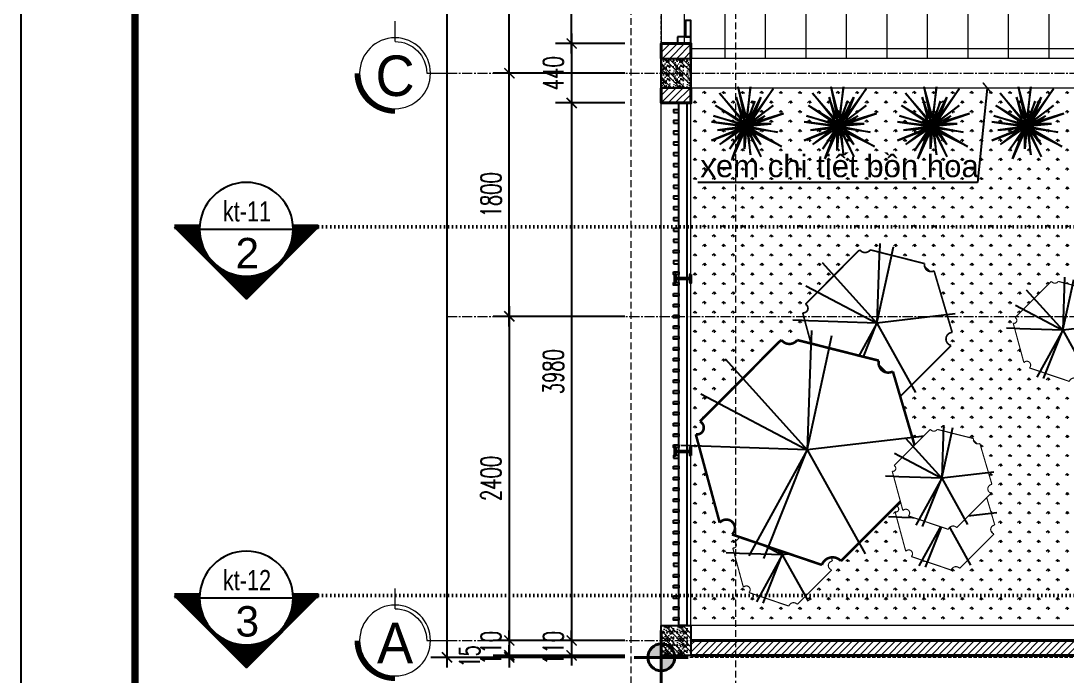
# Model space of a CAD drawing. Header units: millimetres. Extents: x -229618 to 2906, y -178063 to 96806.
# Drawn here: x -217616 to -209867, y -36808 to -31957 of the extents above; entities that cross this region are included whole.
import ezdxf
from ezdxf.enums import TextEntityAlignment as Align

# ---------------------------------------------------------------- set-up
doc = ezdxf.new("R2010")
doc.units = ezdxf.units.MM
doc.header["$LTSCALE"] = 200
doc.header["$MEASUREMENT"] = 0
doc.set_wipeout_variables(frame=1)
doc.header["$PDMODE"] = 3
doc.header["$PDSIZE"] = 50
for name, pattern in [('ACAD_ISO07W100', [3, 0, -3]), ('CENTER2', [1.125, 0.75, -0.125, 0.125, -0.125]), ('DASHED2', [0.375, 0.25, -0.125]), ('HIDDEN2', [0.1875, 0.125, -0.0625])]:
    doc.linetypes.add(name, pattern=pattern)
doc.layers.get('0').update_dxf_attribs({"color": 95, "linetype": 'CONTINUOUS'})
doc.layers.get('DEFPOINTS').update_dxf_attribs({"linetype": 'CONTINUOUS'})
for name, color, linetype, lineweight in [('cat', 1, 'CONTINUOUS', 40), ('hatch', 250, 'CONTINUOUS', 5), ('KH cat', 2, 'HIDDEN2', 50), ('khuat', 8, 'DASHED2', 15), ('thay', 7, 'CONTINUOUS', 18), ('tim', 18, 'CENTER2', 9)]:
    doc.layers.add(name, color=color, linetype=linetype, lineweight=lineweight)
for name, color, linetype in [('Cayxanh', 99, 'CONTINUOUS'), ('COT', 2, 'CONTINUOUS'), ('CUA', 145, 'CONTINUOUS'), ('DIM', 251, 'CONTINUOUS'), ('KHUNGTEN', 7, 'CONTINUOUS'), ('MANH', 9, 'CONTINUOUS'), ('NETTHAY', 252, 'CONTINUOUS'), ('NOITHAT', 99, 'CONTINUOUS'), ('TEXT', 33, 'CONTINUOUS')]:
    doc.layers.add(name, color=color, linetype=linetype)
doc.layers.add('in', color=203, linetype='CONTINUOUS', lineweight=5, plot=False)
doc.styles.add('Aria H iso', font='Vharial_0.ttf')
doc.styles.add('Arial iso', font='vnarial_0.ttf')
doc.styles.add('CHU HOA Day', font='Vharial_0.ttf')
doc.styles.add('CHUC HOA MANH', font='chhbg.shx', dxfattribs={"width": 0.8, "height": 250})
doc.styles.add('dam', font='Vhavanb_0.ttf', dxfattribs={"width": 0.9, "height": 450})
doc.styles.add('Scale', font='vnsimli.shx', dxfattribs={"width": 0.65, "bigfont": 'bigfont.shx'})
doc.dimstyles.new('Scale', dxfattribs={"dimscale": 75, "dimtxt": 2, "dimasz": 1, "dimexe": 1.6, "dimexo": 0, "dimgap": 0.8, "dimtad": 1, "dimdec": 0, "dimzin": 0, "dimdsep": 46, "dimtxsty": 'Scale', "dimblk": 'ARCHTICK', "dimcen": 0.1, "dimdle": 1, "dimclrd": 256, "dimclre": 256, "dimclrt": 3, "dimadec": 0, "dimazin": 0, "dimtfac": 1, "dimtdec": 0, "dimtix": 1, "dimtmove": 2, "dimatfit": 3, "dimldrblk": 'ARCHTICK', "dimfxl": 0, "dimtolj": 1, "dimtzin": 0, "dimarcsym": 0})

# ---------------------------------------------------------------- blocks, each defined once
blk = doc.blocks.new('KhungA3')
at = {"layer": 'DEFPOINTS', "color": 8}
blk.add_lwpolyline([(-3.74, 3.81), (416.31, 3.81), (416.31, 300.81), (-3.74, 300.81)], close=True, dxfattribs=at)
at = {"layer": 'KHUNGTEN', "color": 4, "const_width": 0.724}
blk.add_lwpolyline([(7.54, 8.99), (411.13, 8.99), (411.13, 295.64), (7.54, 295.64)], close=True, dxfattribs=at)
blk = doc.blocks.new('cay2')
blk.add_wipeout([(-783, 2606), (-670, 2541), (-564, 2533), (-470, 2560), (-411, 2604), (-366, 2656), (-346, 2707), (1721, 2007), (1706, 1886), (1709, 1783), (1763, 1696), (1841, 1650), (1960, 1649), (2033, 1688), (2058, 1715), (2621, -363), (2527, -374), (2478, -408), (2441, -470), (2435, -543), (2455, -601), (2521, -666), (633, -2556), (527, -2513), (420, -2486), (328, -2506), (236, -2579), (-1684, -2094), (-1684, -1991), (-1767, -1861), (-1838, -1838), (-2014, -1840), (-2653, 330), (-2535, 371), (-2436, 544), (-2458, 664), (-2615, 791), (-792, 2615)]).dxf.layer = 'NOITHAT'
at = {"color": 0}
for p, q in [((1019, 2557), (0, 0)), ((0, 0), (1372, 2490)), ((0, 0), (-1361, 2446)), ((-2756, -321), (0, 0)), ((0, 0), (-580, -2689)), ((-97, -2800), (0, 0)), ((0, 0), (2971, -100)), ((2506, -1317), (0, 0)), ((1930, -2136), (0, 0)), ((-1666, -2009), (-1838, -1838))]:
    blk.add_line(p, q, dxfattribs=at)
at = {"color": 0, "const_width": 60.3}
blk.add_lwpolyline([(662, -2533), (2524, -663, -0.87835), (2621, -363), (2058, 1715, -1.08251), (1768, 1992), (-346, 2707, -0.572261), (-792, 2615), (-2615, 791, -0.858996), (-2653, 330), (-2014, -1840, -0.641787), (-1684, -2094), (236, -2579, -0.502365), (604, -2579)], format="xyb", close=True, dxfattribs=at)
blk = doc.blocks.new('_ArchTick')
at = {"color": 0, "linetype": 'ByBlock', "const_width": 0.15}
blk.add_lwpolyline([(-0.5, -0.5), (0.5, 0.5)], dxfattribs=at)
blk = doc.blocks.new('*D74')
at = {"layer": 'DEFPOINTS', "color": 0, "linetype": 'Continuous'}
for p in [(-213142.4, -34144.5), (-213998.4, -36544.5), (-213142.4, -36544.5)]:
    blk.add_point(p, dxfattribs=at)
at = {"layer": 'DIM', "linetype": 'Continuous', "lineweight": -2}
for p, q in [((-213998.4, -34069.5), (-213998.4, -36619.5)), ((-213142.4, -34144.5), (-214118.4, -34144.5)), ((-213142.4, -36544.5), (-214118.4, -36544.5))]:
    blk.add_line(p, q, dxfattribs=at)
at = {"layer": 'DIM', "linetype": 'Continuous', "lineweight": -2, "xscale": 75, "yscale": 75, "zscale": 75}
for p, rotation in [((-213998.4, -34144.5), 90), ((-213998.4, -36544.5), 270)]:
    blk.add_blockref('_ArchTick', p, dxfattribs=dict(at, rotation=rotation))
at = {"layer": 'DIM', "color": 3, "linetype": 'Continuous', "insert": (-214133.4, -35344.5), "char_height": 150, "attachment_point": 5, "rotation": 90, "style": 'Scale'}
blk.add_mtext('\\A1;2400', dxfattribs=at)
blk = doc.blocks.new('*D75')
at = {"layer": 'DEFPOINTS', "color": 0, "linetype": 'Continuous'}
for p in [(-213142.4, -36544.5), (-213998.4, -36654.5), (-213142.4, -36654.5)]:
    blk.add_point(p, dxfattribs=at)
at = {"layer": 'DIM', "linetype": 'Continuous', "lineweight": -2}
for p, q in [((-213998.4, -36544.5), (-213998.4, -36469.5)), ((-213142.4, -36544.5), (-214118.4, -36544.5)), ((-213998.4, -36544.5), (-213998.4, -36654.5)), ((-213142.4, -36654.5), (-214118.4, -36654.5)), ((-213998.4, -36654.5), (-213998.4, -36729.5))]:
    blk.add_line(p, q, dxfattribs=at)
at = {"layer": 'DIM', "linetype": 'Continuous', "lineweight": -2, "xscale": 75, "yscale": 75, "zscale": 75}
for p, rotation in [((-213998.4, -36544.5), 270), ((-213998.4, -36654.5), 90)]:
    blk.add_blockref('_ArchTick', p, dxfattribs=dict(at, rotation=rotation))
at = {"layer": 'DIM', "color": 3, "linetype": 'Continuous', "insert": (-214133.4, -36599.5), "char_height": 150, "attachment_point": 5, "rotation": 90, "style": 'Scale'}
blk.add_mtext('\\A1;110', dxfattribs=at)
blk = doc.blocks.new('*D76')
at = {"layer": 'DEFPOINTS', "color": 0, "linetype": 'Continuous'}
for p in [(-213998.4, -29944.5), (-213142.4, -29944.5), (-213142.4, -32344.5)]:
    blk.add_point(p, dxfattribs=at)
at = {"layer": 'DIM', "linetype": 'Continuous', "lineweight": -2}
for p, q in [((-213998.4, -32419.5), (-213998.4, -29869.5)), ((-213142.4, -29944.5), (-214118.4, -29944.5)), ((-213142.4, -32344.5), (-214118.4, -32344.5))]:
    blk.add_line(p, q, dxfattribs=at)
at = {"layer": 'DIM', "linetype": 'Continuous', "lineweight": -2, "xscale": 75, "yscale": 75, "zscale": 75}
for p, rotation in [((-213998.4, -29944.5), 90), ((-213998.4, -32344.5), 270)]:
    blk.add_blockref('_ArchTick', p, dxfattribs=dict(at, rotation=rotation))
at = {"layer": 'DIM', "color": 3, "linetype": 'Continuous', "insert": (-214133.4, -31144.5), "char_height": 150, "attachment_point": 5, "rotation": 90, "style": 'Scale'}
blk.add_mtext('\\A1;2400', dxfattribs=at)
blk = doc.blocks.new('*D80')
at = {"layer": 'DEFPOINTS', "color": 0, "linetype": 'Continuous'}
for p in [(-214460, -26669.5), (-213142.4, -26669.5), (-213142.4, -36669.5)]:
    blk.add_point(p, dxfattribs=at)
at = {"layer": 'DIM', "linetype": 'Continuous', "lineweight": -2}
for p, q in [((-214460, -36744.5), (-214460, -26594.5)), ((-213142.4, -26669.5), (-214580, -26669.5)), ((-213142.4, -36669.5), (-214580, -36669.5))]:
    blk.add_line(p, q, dxfattribs=at)
at = {"layer": 'DIM', "linetype": 'Continuous', "lineweight": -2, "xscale": 75, "yscale": 75, "zscale": 75}
for p, rotation in [((-214460, -26669.5), 90), ((-214460, -36669.5), 270)]:
    blk.add_blockref('_ArchTick', p, dxfattribs=dict(at, rotation=rotation))
at = {"layer": 'DIM', "color": 3, "linetype": 'Continuous', "insert": (-214595, -31669.5), "char_height": 150, "attachment_point": 5, "rotation": 90, "style": 'Scale'}
blk.add_mtext('\\A1;10000', dxfattribs=at)
blk = doc.blocks.new('tr')
at = {"layer": 'thay', "ltscale": 600}
for p, q in [((0, -200), (0, 0)), ((313, -513), (513, -513))]:
    blk.add_line(p, q, dxfattribs=at)
at = {"layer": 'thay', "ltscale": 600, "const_width": 50}
blk.add_lwpolyline([(-375, -513, 0.414214), (0, -888, 0.414214)], format="xyb", dxfattribs=at)
at = {"layer": 'thay', "ltscale": 600}
blk.add_circle((0, -513), 350, dxfattribs=at)
blk.add_arc((0, -513), 313, 0, 90, dxfattribs=at)
at = {"layer": 'TEXT', "linetype": 'Continuous', "style": 'Aria H iso'}
blk.add_attdef('A', text='', height=350, dxfattribs=at).set_placement((0, -671), align=Align.CENTER)
blk = doc.blocks.new('can')
at = {"layer": 'hatch'}
h = blk.add_hatch(dxfattribs=at)
h.set_pattern_fill('ANSI31', color=256, scale=77, style=0)
h.set_pattern_definition([(45, (-226987.2, -81426.4), (-6.80590277, 6.80590277), [])])
h.paths.add_polyline_path([(462, 0, -0.01239), (461, -23), (712, -23), (0, 689), (-712, -23), (-461, -23, -0.01239), (-462, 0, -1)])
at = {"layer": 'cat', "linetype": 'Continuous', "const_width": 49.9}
for points in [[(-461, -23), (-712, -23)], [(461, -23), (712, -23)]]:
    blk.add_lwpolyline(points, dxfattribs=at)
at = {"layer": 'MANH', "linetype": 'Continuous'}
for p in [(-712, -23), (712, -23)]:
    blk.add_line(p, (0, 689), dxfattribs=at)
at = {"layer": 'MANH'}
blk.add_line((-462, 0), (462, 0), dxfattribs=at)
blk.add_circle((0, 0), 462, dxfattribs=at)
at = {"layer": 'TEXT', "style": 'CHU HOA Day'}
blk.add_attdef('A', text='', height=300, dxfattribs=at).set_placement((9, 86), align=Align.CENTER)
at = {"layer": 'TEXT', "style": 'CHUC HOA MANH', "width": 0.65}
blk.add_attdef('KT-00', text='', height=230, dxfattribs=at).set_placement((6, -276), align=Align.CENTER)
blk = doc.blocks.new('*D82')
at = {"layer": 'DEFPOINTS', "color": 0, "linetype": 'Continuous'}
for p in [(-213142.4, -36654.5), (-213998.4, -36669.5), (-213142.4, -36669.5)]:
    blk.add_point(p, dxfattribs=at)
at = {"layer": 'DIM', "linetype": 'Continuous', "lineweight": -2}
for p, q in [((-213142.4, -36654.5), (-214118.4, -36654.5)), ((-213998.4, -36654.5), (-213998.4, -36579.5)), ((-213998.4, -36654.5), (-213998.4, -36669.5)), ((-213142.4, -36669.5), (-214118.4, -36669.5)), ((-213998.4, -36669.5), (-213998.4, -36744.5))]:
    blk.add_line(p, q, dxfattribs=at)
at = {"layer": 'DIM', "linetype": 'Continuous', "lineweight": -2, "xscale": 75, "yscale": 75, "zscale": 75}
for p, rotation in [((-213998.4, -36654.5), 270), ((-213998.4, -36669.5), 90)]:
    blk.add_blockref('_ArchTick', p, dxfattribs=dict(at, rotation=rotation))
at = {"layer": 'DIM', "color": 3, "linetype": 'Continuous', "insert": (-214291.3, -36662), "char_height": 150, "attachment_point": 5, "rotation": 90, "style": 'Scale'}
blk.add_mtext('\\A1;15', dxfattribs=at)
blk = doc.blocks.new('*D86')
at = {"layer": 'DEFPOINTS', "color": 0, "linetype": 'Continuous'}
for p in [(-213142.4, -32564.5), (-213536.8, -36544.5), (-213142.4, -36544.5)]:
    blk.add_point(p, dxfattribs=at)
at = {"layer": 'DIM', "linetype": 'Continuous', "lineweight": -2}
for p, q in [((-213536.8, -32489.5), (-213536.8, -36619.5)), ((-213142.4, -32564.5), (-213656.8, -32564.5)), ((-213142.4, -36544.5), (-213656.8, -36544.5))]:
    blk.add_line(p, q, dxfattribs=at)
at = {"layer": 'DIM', "linetype": 'Continuous', "lineweight": -2, "xscale": 75, "yscale": 75, "zscale": 75}
for p, rotation in [((-213536.8, -32564.5), 90), ((-213536.8, -36544.5), 270)]:
    blk.add_blockref('_ArchTick', p, dxfattribs=dict(at, rotation=rotation))
at = {"layer": 'DIM', "color": 3, "linetype": 'Continuous', "insert": (-213671.8, -34554.5), "char_height": 150, "attachment_point": 5, "rotation": 90, "style": 'Scale'}
blk.add_mtext('\\A1;3980', dxfattribs=at)
blk = doc.blocks.new('*D87')
at = {"layer": 'DEFPOINTS', "color": 0, "linetype": 'Continuous'}
for p in [(-213142.4, -36544.5), (-213536.8, -36654.5), (-213142.4, -36654.5)]:
    blk.add_point(p, dxfattribs=at)
at = {"layer": 'DIM', "linetype": 'Continuous', "lineweight": -2}
for p, q in [((-213536.8, -36544.5), (-213536.8, -36469.5)), ((-213142.4, -36544.5), (-213656.8, -36544.5)), ((-213536.8, -36544.5), (-213536.8, -36654.5)), ((-213142.4, -36654.5), (-213656.8, -36654.5)), ((-213536.8, -36654.5), (-213536.8, -36729.5))]:
    blk.add_line(p, q, dxfattribs=at)
at = {"layer": 'DIM', "linetype": 'Continuous', "lineweight": -2, "xscale": 75, "yscale": 75, "zscale": 75}
for p, rotation in [((-213536.8, -36544.5), 270), ((-213536.8, -36654.5), 90)]:
    blk.add_blockref('_ArchTick', p, dxfattribs=dict(at, rotation=rotation))
at = {"layer": 'DIM', "color": 3, "linetype": 'Continuous', "insert": (-213671.8, -36599.5), "char_height": 150, "attachment_point": 5, "rotation": 90, "style": 'Scale'}
blk.add_mtext('\\A1;110', dxfattribs=at)
blk = doc.blocks.new('*D92')
at = {"layer": 'DEFPOINTS', "color": 0, "linetype": 'Continuous'}
for p in [(-213998.4, -32344.5), (-213142.4, -32344.5), (-213142.4, -34144.5)]:
    blk.add_point(p, dxfattribs=at)
at = {"layer": 'DIM', "linetype": 'Continuous', "lineweight": -2}
for p, q in [((-213998.4, -34219.5), (-213998.4, -32269.5)), ((-213142.4, -32344.5), (-214118.4, -32344.5)), ((-213142.4, -34144.5), (-214118.4, -34144.5))]:
    blk.add_line(p, q, dxfattribs=at)
at = {"layer": 'DIM', "linetype": 'Continuous', "lineweight": -2, "xscale": 75, "yscale": 75, "zscale": 75}
for p, rotation in [((-213998.4, -32344.5), 90), ((-213998.4, -34144.5), 270)]:
    blk.add_blockref('_ArchTick', p, dxfattribs=dict(at, rotation=rotation))
at = {"layer": 'DIM', "color": 3, "linetype": 'Continuous', "insert": (-214133.4, -33244.5), "char_height": 150, "attachment_point": 5, "rotation": 90, "style": 'Scale'}
blk.add_mtext('\\A1;1800', dxfattribs=at)
blk = doc.blocks.new('*D340')
at = {"layer": 'DEFPOINTS', "color": 0, "linetype": 'Continuous'}
for p in [(-213536.8, -31124.5), (-213142.4, -31124.5), (-213142.4, -32124.5)]:
    blk.add_point(p, dxfattribs=at)
at = {"layer": 'DIM', "linetype": 'Continuous', "lineweight": -2}
for p, q in [((-213536.8, -32199.5), (-213536.8, -31049.5)), ((-213142.4, -31124.5), (-213656.8, -31124.5)), ((-213142.4, -32124.5), (-213656.8, -32124.5))]:
    blk.add_line(p, q, dxfattribs=at)
at = {"layer": 'DIM', "linetype": 'Continuous', "lineweight": -2, "xscale": 75, "yscale": 75, "zscale": 75}
for p, rotation in [((-213536.8, -31124.5), 90), ((-213536.8, -32124.5), 270)]:
    blk.add_blockref('_ArchTick', p, dxfattribs=dict(at, rotation=rotation))
at = {"layer": 'DIM', "color": 3, "linetype": 'Continuous', "insert": (-213671.8, -31624.5), "char_height": 150, "attachment_point": 5, "rotation": 90, "style": 'Scale'}
blk.add_mtext('\\A1;1000', dxfattribs=at)
blk = doc.blocks.new('*D341')
at = {"layer": 'DEFPOINTS', "color": 0, "linetype": 'Continuous'}
for p in [(-213142.4, -32124.5), (-213536.8, -32564.5), (-213142.4, -32564.5)]:
    blk.add_point(p, dxfattribs=at)
at = {"layer": 'DIM', "linetype": 'Continuous', "lineweight": -2}
for p, q in [((-213536.8, -32049.5), (-213536.8, -32639.5)), ((-213142.4, -32124.5), (-213656.8, -32124.5)), ((-213142.4, -32564.5), (-213656.8, -32564.5))]:
    blk.add_line(p, q, dxfattribs=at)
at = {"layer": 'DIM', "linetype": 'Continuous', "lineweight": -2, "xscale": 75, "yscale": 75, "zscale": 75}
for p, rotation in [((-213536.8, -32124.5), 90), ((-213536.8, -32564.5), 270)]:
    blk.add_blockref('_ArchTick', p, dxfattribs=dict(at, rotation=rotation))
at = {"layer": 'DIM', "color": 3, "linetype": 'Continuous', "insert": (-213671.8, -32344.5), "char_height": 150, "attachment_point": 5, "rotation": 90, "style": 'Scale'}
blk.add_mtext('\\A1;440', dxfattribs=at)
blk = doc.blocks.new('COTOCTIEN')
at = {"layer": 'Cayxanh'}
for p, q in [((0, 0), (-735, 1017)), ((-735, 1017), (-170, 170)), ((0, 0), (-113, 1074)), ((-113, 1074), (0, 226)), ((0, 0), (226, 1074)), ((0, 226), (226, 1074)), ((0, 0), (735, 904)), ((735, 904), (125, 200)), ((0, 0), (-396, 791)), ((-396, 791), (-177, 246)), ((0, 0), (-226, 678)), ((-226, 678), (-16, 153)), ((0, 0), (283, 791)), ((283, 791), (125, 200)), ((0, 0), (-1017, 339)), ((-1017, 339), (-283, 113)), ((0, 0), (-735, 565)), ((-735, 565), (-57, 57)), ((0, 0), (848, 565)), ((848, 565), (113, 113)), ((0, 0), (-961, -565)), ((0, 0), (-848, -170)), ((0, 0), (-678, 57)), ((-678, 57), (-170, 57)), ((0, 0), (-509, 283)), ((-509, 283), (-283, 113)), ((0, 0), (-396, -509)), ((0, 0), (-396, -848)), ((0, 0), (-113, -791)), ((0, 0), (904, 283)), ((0, 0), (961, 113)), ((0, 0), (57, -622)), ((0, 0), (396, -904)), ((0, 0), (961, -396)), ((0, 0), (791, -113)), ((0, 0), (452, -622)), ((0, 0), (735, -509)), ((904, 283), (113, 57)), ((961, 113), (113, 0)), ((-961, -565), (-190, -180)), ((-848, -170), (-123, -72)), ((-396, -509), (-123, -72)), ((-57, -170), (-396, -848)), ((-113, -791), (-57, -170)), ((57, -622), (57, -170)), ((452, -622), (113, -113)), ((396, -904), (113, -170)), ((791, -113), (170, -57)), ((961, -396), (226, -113)), ((226, -113), (735, -509))]:
    blk.add_line(p, q, dxfattribs=at)
blk = doc.blocks.new('A$C028E5273')
at = {"layer": 'hatch', "linetype": 'Continuous'}
h = blk.add_hatch(color=256, dxfattribs=at)
h.paths.add_polyline_path([(0, 100, 0.414214), (-100, 0), (0, 0)])
h.paths.add_polyline_path([(100, 0), (0, 0), (0, -100, 0.414214)])
at = {"layer": 'cat'}
for p, q in [((0, -200), (0, 200)), ((-200, 0), (200, 0))]:
    blk.add_line(p, q, dxfattribs=at)
blk.add_circle((0, 0), 100, dxfattribs=at)

msp = doc.modelspace()

# ---------------------------------------------------------------- hatches: boundary and pattern name
at = {"layer": 'hatch', "linetype": 'Continuous'}
h = msp.add_hatch(dxfattribs=at)
h.set_pattern_fill('ANSI37', color=256, scale=2400, angle=45, style=0)
h.set_pattern_definition([(270, (0, -63660.4), (-300, -6e-14), []), (180, (0, -63660.4), (-6e-14, 300), [])])
h.paths.add_polyline_path([(-212653, -29604.5), (-212873, -29604.5), (-212873, -26904.5), (-207263, -26904.5), (-207263, -29724.5), (-208873, -29724.5), (-208873, -30164.5), (-209033, -30164.5), (-209033, -32234.5), (-212653, -32234.5), (-212653, -32124.5), (-212873, -32124.5), (-212873, -31124.5), (-212653, -31124.5)])
h = msp.add_hatch(dxfattribs=at)
h.set_pattern_fill('ANSI31', color=256, scale=300, style=0)
h.set_pattern_definition([(45, (-236950.12, -34153.56), (-26.516504, 26.516504), [])])
h.paths.add_polyline_path([(-212653, -32454.5), (-212653, -32564.5), (-212873, -32564.5), (-212873, -32454.5)])
h.paths.add_polyline_path([(-212653, -32124.5), (-212653, -32234.5), (-212873, -32234.5), (-212873, -32124.5)])
at = {"layer": 'hatch'}
h = msp.add_hatch(dxfattribs=at)
h.set_pattern_fill('BT', color=256, scale=100, style=0)
h.set_pattern_definition([(0, (-108408.33, 58215.27), (0, -100), [0, -100]), (0, (-108478.97, 58172.04), (0, -100), [0, -100]), (0, (-108475.84, 58189.65), (0, -100), [0, -100]), (0, (-108440.61, 58181.43), (0, -100), [0, -100]), (0, (-108459.6, 58152.67), (0, -100), [0, -100]), (0, (-108464.68, 58165.39), (0, -100), [0, -100]), (0, (-108455.68, 58144.07), (0, -100), [0, -100]), (0, (-108469.58, 58135.65), (0, -100), [0, -100]), (0, (-108450.4, 58157.56), (0, -100), [0, -100]), (0, (-108482.49, 58157.17), (0, -100), [0, -100]), (0, (-108418.5, 58156.78), (0, -100), [0, -100]), (0, (-108404.02, 58154.04), (0, -100), [0, -100]), (0, (-108411.46, 58164.22), (0, -100), [0, -100]), (0, (-108409.3, 58177.91), (0, -100), [0, -100]), (0, (-108435.33, 58165.98), (0, -100), [0, -100]), (0, (-108436.11, 58193.56), (0, -100), [0, -100]), (0, (-108436.11, 58202.17), (0, -100), [0, -100]), (0, (-108483.47, 58204.12), (0, -100), [0, -100]), (0, (-108443.94, 58192.39), (0, -100), [0, -100]), (0, (-108443.55, 58225.64), (0, -100), [0, -100]), (0, (-108454.31, 58204.32), (0, -100), [0, -100]), (0, (-108453.53, 58214.1), (0, -100), [0, -100]), (0, (-108466.45, 58221.34), (0, -100), [0, -100]), (0, (-108459.79, 58208.04), (0, -100), [0, -100]), (0, (-108464.49, 58203.93), (0, -100), [0, -100]), (315, (-108411.63, 58207), (0, -100.00003), [8, -133.4214]), (225, (-108405.97, 58201.34), (-100.00003, 0), [8, -133.4214]), (90, (-108411.63, 58195.69), (100, 2e-14), [11.3137, -88.6863]), (180, (-108415.1, 58205.73), (-1e-14, 100), [12, -88]), (90, (-108427.1, 58205.73), (100, 2e-14), [12, -88]), (315, (-108427.1, 58217.726), (0, -100.00003), [16.9706, -124.4508]), (270, (-108452.11, 58198.81), (-100, -6e-15), [16.8, -83.2]), (180, (-108452.11, 58182.01), (-1e-14, 100), [16.8, -83.2]), (45, (-108468.906, 58182.01), (100.00003, 2e-14), [23.7588, -117.6626]), (225, (-108466.336, 58216.79), (-100.00003, 0), [7, -134.4214]), (135, (-108471.286, 58211.84), (-1e-14, 100.00003), [7, -134.4214]), (0, (-108476.24, 58216.79), (0, -100), [9.8995, -90.1005]), (0, (-108429.78, 58149.19), (0, -100), [13.75, -86.25]), (270, (-108416.03, 58149.19), (-100, -6e-15), [13.75, -86.25]), (135, (-108416.035, 58135.44), (-1e-14, 100.00003), [19.4454, -121.9759]), (90, (-108441.35, 58147.2), (100, 2e-14), [12.5, -87.5]), (0, (-108441.35, 58159.7), (0, -100), [12.5, -87.5]), (225, (-108428.85, 58159.695), (-100.00003, 0), [17.6777, -123.7437]), (315, (-108434.99, 58143.344), (0, -100.00003), [8.5, -132.9214]), (225, (-108428.98, 58137.334), (-100.00003, 0), [8.5, -132.9214]), (90, (-108434.99, 58131.32), (100, 2e-14), [12.0208, -87.9792]), (225, (-108474.254, 58150.544), (-100.00003, 0), [14.1421, -127.2792]), (0, (-108484.25, 58150.54), (0, -100), [10, -90]), (90, (-108484.25, 58140.54), (100, 2e-14), [10, -90]), (315, (-108491.62, 58228.105), (-49.497475, -49.497475), []), (315, (-108456.62, 58228.105), (-49.497475, -49.497475), [])])
h.paths.add_polyline_path([(-212873, -32454.5), (-212873, -32234.5), (-212653, -32234.5), (-212653, -32454.5)])
at = {"layer": 'hatch', "linetype": 'Continuous'}
h = msp.add_hatch(dxfattribs=at)
h.set_pattern_fill('GRASS', color=256, scale=100, style=0)
h.set_pattern_definition([(270, (12660.6, -57722.86), (-70.710678, -70.710678), [18.75, -122.671356]), (315, (12660.6, -57722.86), (-70.71068, -70.71068), [18.75, -81.25]), (225, (12660.6, -57722.86), (-70.71068, 70.71068), [18.75, -81.25])])
h.paths.add_polyline_path([(-212653, -32454.5), (-208873, -32454.5), (-208873, -36434.5), (-212653, -36434.5)])
at = {"layer": 'hatch'}
h = msp.add_hatch(dxfattribs=at)
h.set_pattern_fill('BT', color=256, scale=100, style=0)
h.set_pattern_definition([(0, (2419.03, -75517.04), (0, -100), [0, -100]), (0, (2348.38, -75560.28), (0, -100), [0, -100]), (0, (2351.51, -75542.67), (0, -100), [0, -100]), (0, (2386.74, -75550.88), (0, -100), [0, -100]), (0, (2367.76, -75579.64), (0, -100), [0, -100]), (0, (2362.67, -75566.93), (0, -100), [0, -100]), (0, (2371.67, -75588.25), (0, -100), [0, -100]), (0, (2357.78, -75596.66), (0, -100), [0, -100]), (0, (2376.95, -75574.75), (0, -100), [0, -100]), (0, (2344.86, -75575.14), (0, -100), [0, -100]), (0, (2408.85, -75575.53), (0, -100), [0, -100]), (0, (2423.33, -75578.27), (0, -100), [0, -100]), (0, (2415.9, -75568.1), (0, -100), [0, -100]), (0, (2418.05, -75554.41), (0, -100), [0, -100]), (0, (2392.02, -75566.34), (0, -100), [0, -100]), (0, (2391.24, -75538.76), (0, -100), [0, -100]), (0, (2391.24, -75530.15), (0, -100), [0, -100]), (0, (2343.88, -75528.19), (0, -100), [0, -100]), (0, (2383.41, -75539.93), (0, -100), [0, -100]), (0, (2383.8, -75506.67), (0, -100), [0, -100]), (0, (2373.04, -75528), (0, -100), [0, -100]), (0, (2373.82, -75518.21), (0, -100), [0, -100]), (0, (2360.91, -75510.98), (0, -100), [0, -100]), (0, (2367.56, -75524.28), (0, -100), [0, -100]), (0, (2362.86, -75528.39), (0, -100), [0, -100]), (315, (2415.726, -75525.316), (0, -100.00003), [8, -133.4214]), (225, (2421.38, -75530.97), (-100.00003, 0), [8, -133.4214]), (90, (2415.73, -75536.63), (100, 2e-14), [11.3137, -88.6863]), (180, (2412.25, -75526.59), (-1e-14, 100), [12, -88]), (90, (2400.25, -75526.59), (100, 2e-14), [12, -88]), (315, (2400.254, -75514.59), (0, -100.00003), [16.9706, -124.4508]), (270, (2375.25, -75533.51), (-100, -6e-15), [16.8, -83.2]), (180, (2375.25, -75550.31), (-1e-14, 100), [16.8, -83.2]), (45, (2358.45, -75550.305), (100.00003, 2e-14), [23.7588, -117.6626]), (225, (2361.02, -75515.524), (-100.00003, 0), [7, -134.4214]), (135, (2356.07, -75520.474), (-1e-14, 100.00003), [7, -134.4214]), (0, (2351.12, -75515.52), (0, -100), [9.8995, -90.1005]), (0, (2397.57, -75583.13), (0, -100), [13.75, -86.25]), (270, (2411.32, -75583.13), (-100, -6e-15), [13.75, -86.25]), (135, (2411.32, -75596.88), (-1e-14, 100.00003), [19.4454, -121.9759]), (90, (2386.01, -75585.12), (100, 2e-14), [12.5, -87.5]), (0, (2386.01, -75572.62), (0, -100), [12.5, -87.5]), (225, (2398.505, -75572.62), (-100.00003, 0), [17.6777, -123.7437]), (315, (2392.365, -75588.97), (0, -100.00003), [8.5, -132.9214]), (225, (2398.375, -75594.98), (-100.00003, 0), [8.5, -132.9214]), (90, (2392.36, -75600.99), (100, 2e-14), [12.0208, -87.9792]), (225, (2353.1, -75581.77), (-100.00003, 0), [14.1421, -127.2792]), (0, (2343.1, -75581.77), (0, -100), [10, -90]), (90, (2343.1, -75591.77), (100, 2e-14), [10, -90]), (315, (2335.734, -75504.21), (-49.497475, -49.497475), []), (315, (2370.734, -75504.21), (-49.497475, -49.497475), [])])
h.paths.add_polyline_path([(-212873, -36434.5), (-212653, -36434.5), (-212653, -36654.5), (-212873, -36654.5)])
at = {"layer": 'hatch', "linetype": 'Continuous'}
h = msp.add_hatch(dxfattribs=at)
h.set_pattern_fill('ANSI31', color=256, scale=300, style=0)
h.set_pattern_definition([(45, (-231220.12, -29953.56), (-26.516504, 26.516504), [])])
h.paths.add_polyline_path([(-208983, -36654.5), (-208983, -36544.5), (-212653, -36544.5), (-212653, -36654.5)])

# ---------------------------------------------------------------- linework, layer by layer
at = {"layer": 'cat'}
for points in [[(-212873, -32234.5), (-212873, -32124.5), (-212653, -32124.5), (-212653, -32234.5)], [(-212873, -32454.5), (-212873, -32564.5), (-212653, -32564.5), (-212653, -32454.5)]]:
    msp.add_lwpolyline(points, dxfattribs=at)
for points in [[(-212773, -33834.5), (-212773, -33894.5), (-212768, -33894.5), (-212768, -33834.5)], [(-212768, -33862), (-212768, -33867), (-212658, -33867), (-212658, -33862)], [(-212653, -33834.5), (-212653, -33894.5), (-212658, -33894.5), (-212658, -33834.5)], [(-212773, -35174.5), (-212773, -35114.5), (-212768, -35114.5), (-212768, -35174.5)]]:
    msp.add_lwpolyline(points, close=True, dxfattribs=at)
at = {"layer": 'cat', "linetype": 'Continuous'}
for points in [[(-208873, -36544.5), (-212653, -36544.5)], [(-208873, -36654.5), (-212653, -36654.5)]]:
    msp.add_lwpolyline(points, dxfattribs=at)
at = {"layer": 'COT', "linetype": 'Continuous'}
for points in [[(-212873, -32454.5), (-212873, -32234.5), (-212653, -32234.5), (-212653, -32454.5)], [(-212873, -36434.5), (-212653, -36434.5), (-212653, -36654.5), (-212873, -36654.5)]]:
    msp.add_lwpolyline(points, close=True, dxfattribs=at)
at = {"layer": 'in', "linetype": 'Continuous'}
msp.add_lwpolyline([(-217616.4, -44271.6), (-186113.1, -44271.6), (-186113.1, -21996.6), (-217616.4, -21996.6)], close=True, dxfattribs=at)
at = {"layer": 'KH cat', "linetype": 'ACAD_ISO07W100', "ltscale": 0.05}
msp.add_line((-215412, -33482.1), (-191040.3, -33482.1), dxfattribs=at)
at = {"layer": 'NETTHAY'}
for points in [[(-212783, -32634.5), (-212743, -32634.5), (-212743, -32614.5), (-212783, -32614.5)], [(-212783, -32714.5), (-212743, -32714.5), (-212743, -32694.5), (-212783, -32694.5)], [(-212783, -32794.5), (-212743, -32794.5), (-212743, -32774.5), (-212783, -32774.5)], [(-212783, -32874.5), (-212743, -32874.5), (-212743, -32854.5), (-212783, -32854.5)], [(-212783, -32954.5), (-212743, -32954.5), (-212743, -32934.5), (-212783, -32934.5)], [(-212783, -33034.5), (-212743, -33034.5), (-212743, -33014.5), (-212783, -33014.5)], [(-212783, -33114.5), (-212743, -33114.5), (-212743, -33094.5), (-212783, -33094.5)], [(-212783, -33194.5), (-212743, -33194.5), (-212743, -33174.5), (-212783, -33174.5)], [(-212783, -33274.5), (-212743, -33274.5), (-212743, -33254.5), (-212783, -33254.5)], [(-212783, -33354.5), (-212743, -33354.5), (-212743, -33334.5), (-212783, -33334.5)], [(-212783, -33434.5), (-212743, -33434.5), (-212743, -33414.5), (-212783, -33414.5)], [(-212783, -33514.5), (-212743, -33514.5), (-212743, -33494.5), (-212783, -33494.5)], [(-212783, -33594.5), (-212743, -33594.5), (-212743, -33574.5), (-212783, -33574.5)], [(-212783, -33654.5), (-212743, -33654.5), (-212743, -33674.5), (-212783, -33674.5)], [(-212783, -33754.5), (-212743, -33754.5), (-212743, -33734.5), (-212783, -33734.5)], [(-212783, -33814.5), (-212743, -33814.5), (-212743, -33834.5), (-212783, -33834.5)], [(-212783, -33894.5), (-212743, -33894.5), (-212743, -33914.5), (-212783, -33914.5)], [(-212783, -33974.5), (-212743, -33974.5), (-212743, -33994.5), (-212783, -33994.5)], [(-212783, -34054.5), (-212743, -34054.5), (-212743, -34074.5), (-212783, -34074.5)], [(-212783, -34134.5), (-212743, -34134.5), (-212743, -34154.5), (-212783, -34154.5)], [(-212783, -36054.5), (-212743, -36054.5), (-212743, -36074.5), (-212783, -36074.5)], [(-212783, -36134.5), (-212743, -36134.5), (-212743, -36154.5), (-212783, -36154.5)], [(-212783, -36214.5), (-212743, -36214.5), (-212743, -36234.5), (-212783, -36234.5)], [(-212783, -36294.5), (-212743, -36294.5), (-212743, -36314.5), (-212783, -36314.5)], [(-212783, -36374.5), (-212743, -36374.5), (-212743, -36394.5), (-212783, -36394.5)]]:
    msp.add_lwpolyline(points, close=True, dxfattribs=at)
at = {"layer": 'TEXT', "linetype": 'Continuous'}
for points in [[(-212653, -32075), (-212653, -31955), (-212693, -31955), (-212693, -32075)], [(-212753, -32075), (-212753, -32125), (-212653, -32125), (-212653, -32075)]]:
    msp.add_lwpolyline(points, close=True, dxfattribs=at)
at = {"layer": 'thay'}
msp.add_line((-212873, -31124.5), (-212873, -32124.5), dxfattribs=at)
at = {"layer": 'thay', "linetype": 'Continuous'}
for p, q in [((-208873, -32234.5), (-212653, -32234.5)), ((-208873, -32454.5), (-212653, -32454.5)), ((-212873, -36434.5), (-212873, -32564.5))]:
    msp.add_line(p, q, dxfattribs=at)
for points in [[(-212653, -36434.5), (-212653, -32564.5)], [(-208873, -36434.5), (-212653, -36434.5)]]:
    msp.add_lwpolyline(points, dxfattribs=at)
at = {"layer": 'tim', "ltscale": 0.5}
for p, q in [((-214460, -32344.5), (-191669.7, -32344.5)), ((-214460, -36544.5), (-191669.7, -36544.5))]:
    msp.add_line(p, q, dxfattribs=at)

# ---------------------------------------------------------------- block references
at = {"layer": 'Cayxanh', "xscale": -0.2699999999895226, "yscale": 0.2699999999895226, "zscale": 0.27}
for p in [(-212241.8, -32735.2), (-211553.7, -32735.2), (-210864.1, -32735.2), (-210165, -32735.2)]:
    msp.add_blockref('COTOCTIEN', p, dxfattribs=at)
at = {"layer": 'DIM', "linetype": 'Continuous'}
msp.add_blockref('A$C028E5273', (-212873, -36669.5), dxfattribs=at)
at = {"layer": 'KHUNGTEN', "xscale": 75, "yscale": 75, "zscale": 75.00000000000009}
msp.add_blockref('KhungA3', (-217336, -44557.6), dxfattribs=at)
at = {"layer": 'MANH', "xscale": -0.75, "yscale": 0.75, "zscale": 0.75, "rotation": 270}
for p in [(-214460, -32344.5), (-214460, -36544.5)]:
    msp.add_blockref('tr', p, dxfattribs=at)
at = {"layer": 'TEXT', "linetype": 'Continuous'}
ref = msp.add_blockref('can', (-215946, -33499.3), dxfattribs=dict(at, xscale=-0.749999999825377, yscale=0.7499999997962732, zscale=0.7499999997956535, rotation=180))
ref.add_attrib('A', '2', dxfattribs={"height": 225, "style": 'CHU HOA Day'}).set_placement((-215939.2, -33788.8), align=Align.CENTER)
ref.add_attrib('KT-00', 'kt-11', dxfattribs={"color": 3, "height": 150, "style": 'CHUC HOA MANH', "width": 0.8}).set_placement((-215941.6, -33441.9), align=Align.CENTER)
ref = msp.add_blockref('can', (-215946, -36229.5), dxfattribs=dict(at, xscale=-0.749999999825377, yscale=0.7499999997962732, zscale=0.7499999997956535, rotation=180))
ref.add_attrib('A', '3', dxfattribs={"height": 225, "style": 'CHU HOA Day'}).set_placement((-215939.2, -36515), align=Align.CENTER)
ref.add_attrib('KT-00', 'kt-12', dxfattribs={"color": 3, "height": 150, "style": 'CHUC HOA MANH', "width": 0.8}).set_placement((-215941.6, -36172.2), align=Align.CENTER)

# ---------------------------------------------------------------- texts
at = {"layer": 'TEXT', "linetype": 'Continuous', "style": 'dam'}
for s, p in [('c', (-214844.9, -32363)), ('a', (-214844.9, -36563))]:
    msp.add_text(s, height=300, dxfattribs=at).set_placement(p, align=Align.MIDDLE)
at = {"layer": 'TEXT', "style": 'Arial iso'}
msp.add_text('xem chi tiÕt bån hoa', height=165, dxfattribs=at).set_placement((-212583.4, -33114))

# ---------------------------------------------------------------- dimensions: what is measured, and where the dimension line sits
at = {"layer": 'DIM', "linetype": 'Continuous'}
for base, p1, p2, picture, middle in [((-214460, -26669.5), (-213142.4, -36669.5), (-213142.4, -26669.5), '*D80', (-214595, -31669.5)), ((-213998.4, -29944.5), (-213142.4, -32344.5), (-213142.4, -29944.5), '*D76', (-214133.4, -31144.5)), ((-213998.4, -36544.5), (-213142.4, -34144.5), (-213142.4, -36544.5), '*D74', (-214133.4, -35344.5)), ((-213998.4, -36654.5), (-213142.4, -36544.5), (-213142.4, -36654.5), '*D75', (-214133.4, -36599.5))]:
    dim = msp.add_linear_dim(base=base, p1=p1, p2=p2, angle=270, dimstyle='Scale', dxfattribs=at)
    dim.commit()
    dim.dimension.update_dxf_attribs({"geometry": picture, "text_midpoint": middle})
for base, p1, p2, picture, middle in [((-213536.8, -31124.5), (-213142.4, -32124.5), (-213142.4, -31124.5), '*D340', (-213671.8, -31624.5)), ((-213536.8, -32564.5), (-213142.4, -32124.5), (-213142.4, -32564.5), '*D341', (-213671.8, -32344.5)), ((-213998.4, -32344.5), (-213142.4, -34144.5), (-213142.4, -32344.5), '*D92', (-214133.4, -33244.5)), ((-213536.8, -36544.5), (-213142.4, -32564.5), (-213142.4, -36544.5), '*D86', (-213671.8, -34554.5)), ((-213536.8, -36654.5), (-213142.4, -36544.5), (-213142.4, -36654.5), '*D87', (-213671.8, -36599.5))]:
    dim = msp.add_linear_dim(base=base, p1=p1, p2=p2, angle=270, dimstyle='Scale', override={"dimfxl": 70}, dxfattribs=at)
    dim.commit()
    dim.dimension.update_dxf_attribs({"geometry": picture, "text_midpoint": middle})
dim = msp.add_linear_dim(base=(-213998.4, -36669.5), p1=(-213142.4, -36654.5), p2=(-213142.4, -36669.5), angle=270, dimstyle='Scale', override={"dimfxl": 70}, dxfattribs=at)
dim.commit()
dim.dimension.update_dxf_attribs({"geometry": '*D82', "text_midpoint": (-214291.3, -36662), "dimtype": 160})

# ---------------------------------------------------------------- leaders
msp.add_leader([(-210457.4, -32454.5), (-210529.9, -33153.4), (-212602.5, -33153.4)], dimstyle='Scale', override={"dimfxl": 70}, dxfattribs=at)

# ---------------------------------------------------------------- next in the draw order: block references
at = {"layer": 'Cayxanh', "extrusion": (0, 0, -1), "rotation": 180}
for p, xscale, yscale, zscale in [((211274.9, -34193.9), -0.2100000001955777, 0.2100000001955777, -0.21), ((209898.3, -34247.1), -0.1400000001303852, 0.1400000001303852, -0.14), ((210773.4, -35643.8), -0.1400000001303852, 0.1400000001303852, -0.14), ((211976.2, -35910.4), -0.1400000001303852, 0.1400000001303852, -0.14)]:
    msp.add_blockref('cay2', p, dxfattribs=dict(at, xscale=xscale, yscale=yscale, zscale=zscale))

# ---------------------------------------------------------------- next in the draw order: linework, layer by layer
at = {"layer": 'KH cat', "linetype": 'ACAD_ISO07W100', "ltscale": 0.05}
msp.add_line((-215412, -36212.3), (-191040.3, -36212.3), dxfattribs=at)
at = {"layer": 'tim', "ltscale": 0.5}
msp.add_line((-214460, -34144.5), (-191669.7, -34144.5), dxfattribs=at)

# ---------------------------------------------------------------- next in the draw order: block references
at = {"layer": 'Cayxanh', "extrusion": (0, 0, -1), "xscale": -0.3150000002933666, "yscale": 0.3150000002933666, "zscale": -0.3149999999999999, "rotation": 180}
msp.add_blockref('cay2', (211791.5, -35132.1), dxfattribs=at)

# ---------------------------------------------------------------- next in the draw order: linework, layer by layer
at = {"layer": 'cat'}
for points in [[(-212768, -35147), (-212768, -35142), (-212658, -35142), (-212658, -35147)], [(-212653, -35174.5), (-212653, -35114.5), (-212658, -35114.5), (-212658, -35174.5)]]:
    msp.add_lwpolyline(points, close=True, dxfattribs=at)
at = {"layer": 'CUA'}
msp.add_lwpolyline([(-212683, -32564.5), (-212683, -36434.5), (-212743, -36434.5), (-212743, -32564.5)], dxfattribs=at)
at = {"layer": 'khuat'}
msp.add_lwpolyline([(-213097.5, -36892.9), (-212320.1, -36892.9), (-212320.1, -26386.9), (-213097.5, -26386.9)], close=True, dxfattribs=at)
at = {"layer": 'NETTHAY'}
for points in [[(-212783, -34214.5), (-212743, -34214.5), (-212743, -34234.5), (-212783, -34234.5)], [(-212783, -34294.5), (-212743, -34294.5), (-212743, -34314.5), (-212783, -34314.5)], [(-212783, -34374.5), (-212743, -34374.5), (-212743, -34394.5), (-212783, -34394.5)], [(-212783, -34454.5), (-212743, -34454.5), (-212743, -34474.5), (-212783, -34474.5)], [(-212783, -34534.5), (-212743, -34534.5), (-212743, -34554.5), (-212783, -34554.5)], [(-212783, -34614.5), (-212743, -34614.5), (-212743, -34634.5), (-212783, -34634.5)], [(-212783, -34694.5), (-212743, -34694.5), (-212743, -34714.5), (-212783, -34714.5)], [(-212783, -34774.5), (-212743, -34774.5), (-212743, -34794.5), (-212783, -34794.5)], [(-212783, -34854.5), (-212743, -34854.5), (-212743, -34874.5), (-212783, -34874.5)], [(-212783, -34934.5), (-212743, -34934.5), (-212743, -34954.5), (-212783, -34954.5)], [(-212783, -35014.5), (-212743, -35014.5), (-212743, -35034.5), (-212783, -35034.5)], [(-212783, -35094.5), (-212743, -35094.5), (-212743, -35114.5), (-212783, -35114.5)], [(-212783, -35194.5), (-212743, -35194.5), (-212743, -35174.5), (-212783, -35174.5)], [(-212783, -35254.5), (-212743, -35254.5), (-212743, -35274.5), (-212783, -35274.5)], [(-212783, -35334.5), (-212743, -35334.5), (-212743, -35354.5), (-212783, -35354.5)], [(-212783, -35414.5), (-212743, -35414.5), (-212743, -35434.5), (-212783, -35434.5)], [(-212783, -35494.5), (-212743, -35494.5), (-212743, -35514.5), (-212783, -35514.5)], [(-212783, -35574.5), (-212743, -35574.5), (-212743, -35594.5), (-212783, -35594.5)], [(-212783, -35654.5), (-212743, -35654.5), (-212743, -35674.5), (-212783, -35674.5)], [(-212783, -35734.5), (-212743, -35734.5), (-212743, -35754.5), (-212783, -35754.5)], [(-212783, -35814.5), (-212743, -35814.5), (-212743, -35834.5), (-212783, -35834.5)], [(-212783, -35894.5), (-212743, -35894.5), (-212743, -35914.5), (-212783, -35914.5)], [(-212783, -35994.5), (-212743, -35994.5), (-212743, -35974.5), (-212783, -35974.5)]]:
    msp.add_lwpolyline(points, close=True, dxfattribs=at)

# ---------------------------------------------------------------- next in the draw order: block references
at = {"layer": 'Cayxanh', "extrusion": (0, 0, -1), "xscale": -0.1400000001303852, "yscale": 0.1400000001303852, "zscale": -0.14, "rotation": 180}
msp.add_blockref('cay2', (210794.7, -35342.7), dxfattribs=at)

# ---------------------------------------------------------------- next in the draw order: linework, layer by layer
at = {"layer": 'khuat', "linetype": 'DASHED2', "ltscale": 0.5}
msp.add_lwpolyline([(-212873, -36669.5), (-212873, -26669.5), (-192873, -26669.5), (-192873, -36669.5)], close=True, dxfattribs=at)

doc.saveas('drawing.dxf')
